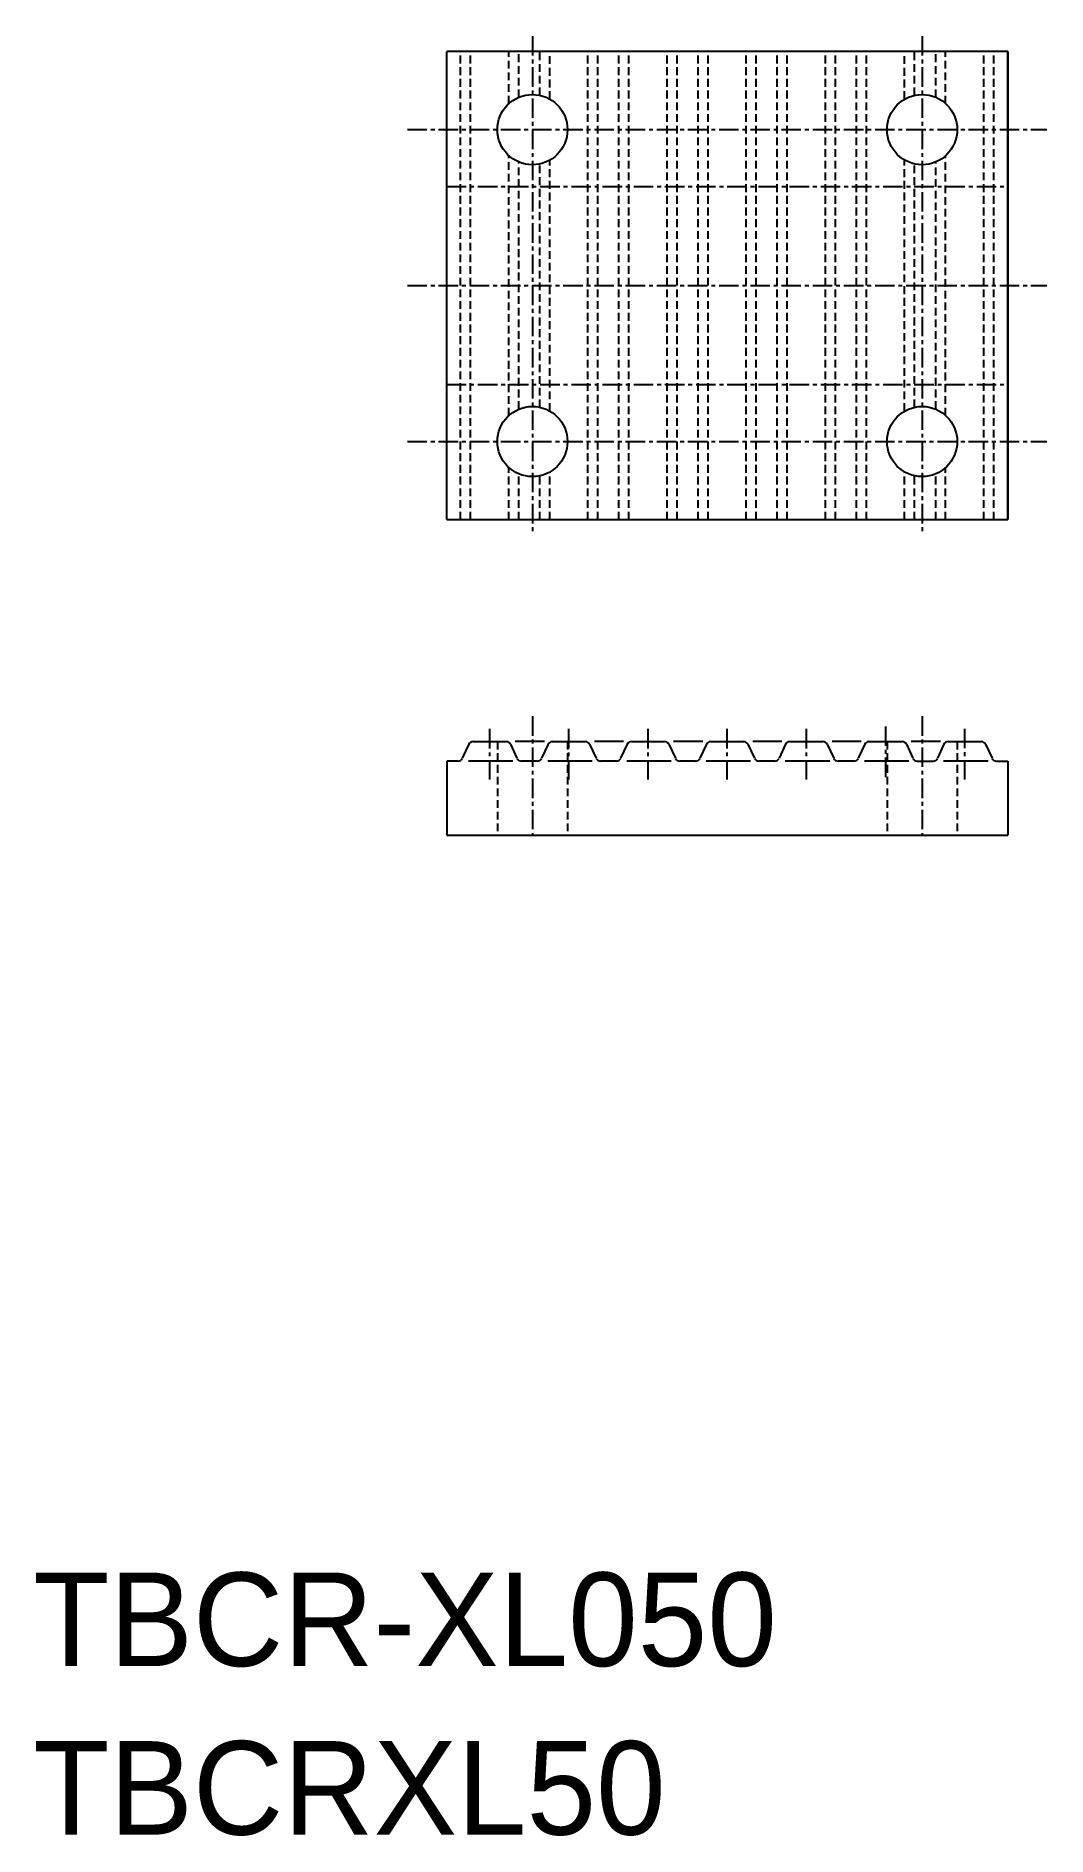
# Model space of a CAD drawing. Extents: x -286 to -221, y -61 to 55.
import ezdxf

# ---------------------------------------------------------------- set-up
doc = ezdxf.new("R2010")
doc.units = 0
doc.linetypes.add('CENTER', pattern=[2, 1.25, -0.25, 0.25, -0.25])
doc.linetypes.add('DASHED', pattern=[0.75, 0.5, -0.25])
doc.layers.get('0').update_dxf_attribs({"linetype": 'CONTINUOUS'})
doc.layers.add('CENTER', color=1, linetype='CENTER')

msp = doc.modelspace()

# ---------------------------------------------------------------- linework, layer by layer
at = {"color": 7, "linetype": 'CONTINUOUS'}
for p, q in [((-223.46, 53.52), (-259.46, 53.52)), ((-259.46, 23.52), (-259.46, 53.52)), ((-223.46, 53.52), (-223.46, 23.52)), ((-223.46, 23.52), (-223.46, 53.52)), ((-259.46, 23.52), (-223.46, 23.52)), ((-257.77, 9.28), (-255.64, 9.28)), ((-253.19, 9.28), (-255.06, 9.28)), ((-252.69, 9.28), (-250.56, 9.28)), ((-248.11, 9.28), (-249.98, 9.28)), ((-247.61, 9.28), (-245.48, 9.28)), ((-243.03, 9.28), (-244.9, 9.28)), ((-242.53, 9.28), (-240.4, 9.28)), ((-237.95, 9.28), (-239.82, 9.28)), ((-237.45, 9.28), (-235.32, 9.28)), ((-232.87, 9.28), (-234.74, 9.28)), ((-232.37, 9.28), (-230.24, 9.28)), ((-227.79, 9.28), (-229.66, 9.28)), ((-227.29, 9.28), (-225.16, 9.28)), ((-258.04, 9.11), (-258.46, 8.21)), ((-255.37, 9.11), (-254.95, 8.21)), ((-252.96, 9.11), (-253.38, 8.21)), ((-250.29, 9.11), (-249.87, 8.21)), ((-247.88, 9.11), (-248.3, 8.21)), ((-245.21, 9.11), (-244.79, 8.21)), ((-242.8, 9.11), (-243.22, 8.21)), ((-240.13, 9.11), (-239.71, 8.21)), ((-237.72, 9.11), (-238.14, 8.21)), ((-235.05, 9.11), (-234.63, 8.21)), ((-232.64, 9.11), (-233.06, 8.21)), ((-229.97, 9.11), (-229.55, 8.21)), ((-227.56, 9.11), (-227.98, 8.21)), ((-224.89, 9.11), (-224.47, 8.21)), ((-258.73, 8.03), (-259.46, 8.03)), ((-259.46, 8.03), (-259.46, 3.28)), ((-255.21, 8.03), (-258.06, 8.03)), ((-253.65, 8.03), (-254.67, 8.03)), ((-250.13, 8.03), (-252.98, 8.03)), ((-248.57, 8.03), (-249.59, 8.03)), ((-245.05, 8.03), (-247.9, 8.03)), ((-243.49, 8.03), (-244.51, 8.03)), ((-239.97, 8.03), (-242.82, 8.03)), ((-238.41, 8.03), (-239.43, 8.03)), ((-234.89, 8.03), (-237.74, 8.03)), ((-233.33, 8.03), (-234.35, 8.03)), ((-229.81, 8.03), (-232.66, 8.03)), ((-229.27, 8.03), (-228.25, 8.03)), ((-224.73, 8.03), (-227.58, 8.03)), ((-224.19, 8.03), (-223.46, 8.03)), ((-223.46, 8.03), (-223.46, 3.28)), ((-259.46, 3.28), (-223.46, 3.28))]:
    msp.add_line(p, q, dxfattribs=at)
at = {"color": 3, "linetype": 'DASHED'}
for p, q in [((-258.57, 23.52), (-258.57, 53.52)), ((-257.93, 23.52), (-257.93, 53.52)), ((-255.48, 50.19), (-255.48, 53.52)), ((-254.84, 50.6), (-254.84, 53.52)), ((-253.49, 50.72), (-253.49, 53.52)), ((-252.85, 50.48), (-252.85, 53.52)), ((-250.4, 23.52), (-250.4, 53.52)), ((-249.76, 23.52), (-249.76, 53.52)), ((-248.41, 23.52), (-248.41, 53.52)), ((-247.77, 23.52), (-247.77, 53.52)), ((-245.32, 23.52), (-245.32, 53.52)), ((-244.68, 23.52), (-244.68, 53.52)), ((-243.33, 23.52), (-243.33, 53.52)), ((-242.69, 23.52), (-242.69, 53.52)), ((-240.24, 23.52), (-240.24, 53.52)), ((-239.6, 23.52), (-239.6, 53.52)), ((-238.25, 23.52), (-238.25, 53.52)), ((-237.61, 23.52), (-237.61, 53.52)), ((-235.16, 23.52), (-235.16, 53.52)), ((-234.52, 23.52), (-234.52, 53.52)), ((-233.17, 23.52), (-233.17, 53.52)), ((-232.53, 23.52), (-232.53, 53.52)), ((-230.08, 50.48), (-230.08, 53.52)), ((-229.44, 50.72), (-229.44, 53.52)), ((-228.09, 50.6), (-228.09, 53.52)), ((-227.45, 50.19), (-227.45, 53.52)), ((-225, 23.52), (-225, 53.52)), ((-224.36, 23.52), (-224.36, 53.52)), ((-255.48, 30.19), (-255.48, 46.86)), ((-254.84, 30.6), (-254.84, 46.45)), ((-253.49, 30.72), (-253.49, 46.32)), ((-252.85, 30.48), (-252.85, 46.57)), ((-230.08, 30.48), (-230.08, 46.57)), ((-229.44, 30.72), (-229.44, 46.32)), ((-228.09, 30.6), (-228.09, 46.45)), ((-227.45, 30.19), (-227.45, 46.86)), ((-255.48, 23.52), (-255.48, 26.86)), ((-252.85, 23.52), (-252.85, 26.57)), ((-230.08, 23.52), (-230.08, 26.57)), ((-227.45, 23.52), (-227.45, 26.86)), ((-254.84, 23.52), (-254.84, 26.45)), ((-253.49, 23.52), (-253.49, 26.32)), ((-229.44, 23.52), (-229.44, 26.32)), ((-228.09, 23.52), (-228.09, 26.45)), ((-256.21, 9.28), (-256.21, 3.28)), ((-251.71, 9.28), (-251.71, 3.28)), ((-231.21, 9.28), (-231.21, 3.28)), ((-226.71, 9.28), (-226.71, 3.28))]:
    msp.add_line(p, q, dxfattribs=at)
at = {"color": 7, "linetype": 'CONTINUOUS'}
for centre in [(-253.96, 48.52), (-228.96, 48.52), (-253.96, 28.52), (-228.96, 28.52)]:
    msp.add_circle(centre, 2.25, dxfattribs=at)
for centre, start, end in [((-257.77, 8.98), 90, 155), ((-255.64, 8.98), 25, 90), ((-252.69, 8.98), 90, 155), ((-250.56, 8.98), 25, 90), ((-247.61, 8.98), 90, 155), ((-245.48, 8.98), 25, 90), ((-242.53, 8.98), 90, 155), ((-240.4, 8.98), 25, 90), ((-237.45, 8.98), 90, 155), ((-235.32, 8.98), 25, 90), ((-232.37, 8.98), 90, 155), ((-230.24, 8.98), 25, 90), ((-227.29, 8.98), 90, 155), ((-225.16, 8.98), 25, 90), ((-258.73, 8.33), 270, 335), ((-254.67, 8.33), 205, 270), ((-253.65, 8.33), 270, 335), ((-249.59, 8.33), 205, 270), ((-248.57, 8.33), 270, 335), ((-244.51, 8.33), 205, 270), ((-243.49, 8.33), 270, 335), ((-239.43, 8.33), 205, 270), ((-238.41, 8.33), 270, 335), ((-234.35, 8.33), 205, 270), ((-233.33, 8.33), 270, 335), ((-229.27, 8.33), 205, 270), ((-228.25, 8.33), 270, 335), ((-224.19, 8.33), 205, 270)]:
    msp.add_arc(centre, 0.3, start, end, dxfattribs=at)
at = {"layer": 'CENTER', "color": 1, "linetype": 'CENTER'}
for p, q in [((-253.96, 54.52), (-253.96, 22.52)), ((-228.96, 54.52), (-228.96, 22.52)), ((-261.98, 48.52), (-220.95, 48.52)), ((-261.98, 48.52), (-220.95, 48.52)), ((-259.46, 44.87), (-223.46, 44.87)), ((-261.98, 38.52), (-220.95, 38.52)), ((-259.46, 32.17), (-223.46, 32.17)), ((-261.98, 28.52), (-220.95, 28.52)), ((-253.96, 10.91), (-253.96, 3.28)), ((-228.96, 10.91), (-228.96, 3.28)), ((-256.7, 6.84), (-256.7, 10.25)), ((-251.62, 6.84), (-251.62, 10.25)), ((-246.54, 6.84), (-246.54, 10.25)), ((-241.46, 6.84), (-241.46, 10.25)), ((-236.38, 6.84), (-236.38, 10.25)), ((-231.3, 10.25), (-231.3, 6.84)), ((-226.22, 6.85), (-226.22, 10.25))]:
    msp.add_line(p, q, dxfattribs=at)

# ---------------------------------------------------------------- texts
at = {"color": 7, "linetype": 'CONTINUOUS'}
for s, p in [('TBCR-XL050', (-285.99, -50)), ('TBCRXL50', (-285.99, -60.81))]:
    msp.add_text(s, height=6, dxfattribs=at).set_placement(p)

doc.saveas('drawing.dxf')
